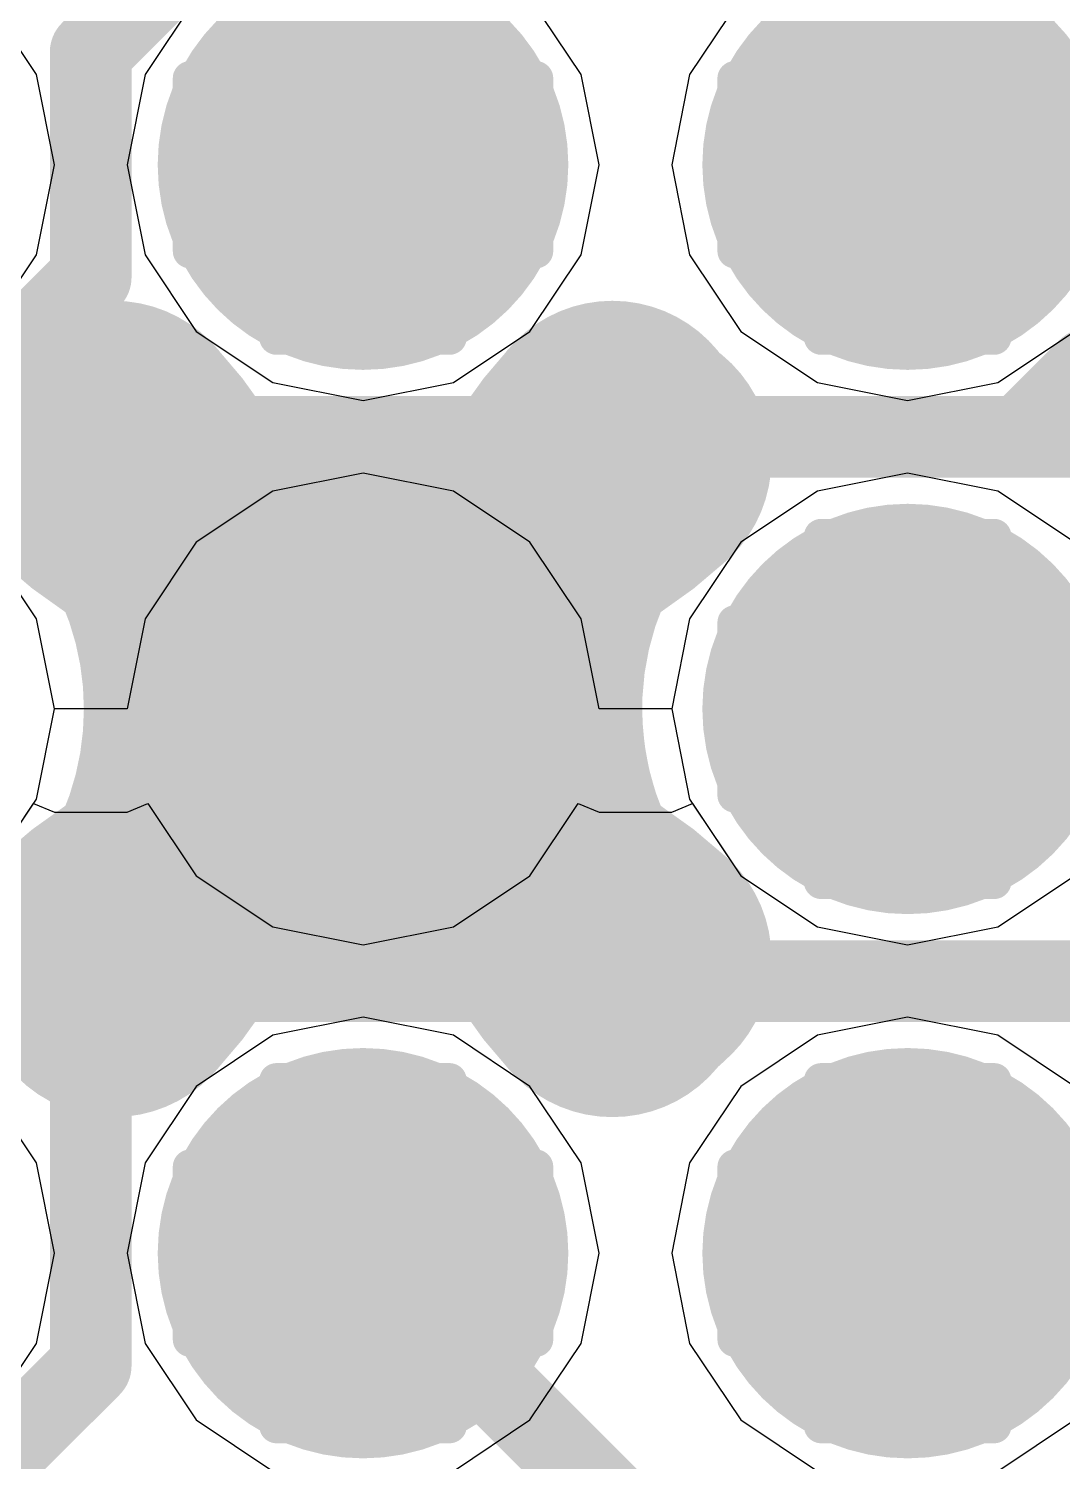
# Model space of a CAD drawing. Header units: millimetres. Extents: x 13 to 259, y -2 to 326.
# Drawn here: x 116.112 to 117.63, y 102.894 to 105 of the extents above; entities that cross this region are included whole.
import ezdxf

# ---------------------------------------------------------------- set-up
doc = ezdxf.new("R2010")
doc.units = ezdxf.units.MM
for name, color, linetype in [('BottomLayer', 5, 'Continuous'), ('ConnectLayer', 7, 'Continuous'), ('DrillDrawing', 1, 'Continuous'), ('MidLayer1', 16, 'Continuous'), ('MidLayer2', 76, 'Continuous'), ('MidLayer3', 90, 'Continuous'), ('MidLayer4', 156, 'Continuous'), ('MidLayer5', 130, 'Continuous'), ('MidLayer6', 216, 'Continuous'), ('MultiLayer', 9, 'Continuous'), ('TopLayer', 1, 'Continuous'), ('TopPaste', 8, 'Continuous'), ('TopSolder', 216, 'Continuous')]:
    doc.layers.add(name, color=color, linetype=linetype)

# ---------------------------------------------------------------- blocks, each defined once
blk = doc.blocks.new('BGA144C80P12X12_1000X1000X170_150')
at = {"layer": 'TopLayer', "const_width": 0.2}
for points in [[(-2.9, 3.6, 1), (-2.7, 3.6, 1)], [(-2.1, 3.6, 1), (-1.9, 3.6, 1)], [(-1.3, 3.6, 1), (-1.1, 3.6, 1)], [(-2.9, 2.8, 1), (-2.7, 2.8, 1)], [(-2.1, 2.8, 1), (-1.9, 2.8, 1)], [(-1.3, 2.8, 1), (-1.1, 2.8, 1)]]:
    blk.add_lwpolyline(points, format="xyb", close=True, dxfattribs=at)
at = {"layer": 'TopPaste', "const_width": 0.2}
for points in [[(-2.9, 3.6, 1), (-2.7, 3.6, 1)], [(-2.1, 3.6, 1), (-1.9, 3.6, 1)], [(-1.3, 3.6, 1), (-1.1, 3.6, 1)], [(-2.9, 2.8, 1), (-2.7, 2.8, 1)], [(-2.1, 2.8, 1), (-1.9, 2.8, 1)], [(-1.3, 2.8, 1), (-1.1, 2.8, 1)]]:
    blk.add_lwpolyline(points, format="xyb", close=True, dxfattribs=at)
at = {"layer": 'TopSolder', "const_width": 0.3016}
for points in [[(-2.9508, 3.6, 1), (-2.6492, 3.6, 1)], [(-2.1508, 3.6, 1), (-1.8492, 3.6, 1)], [(-1.3508, 3.6, 1), (-1.0492, 3.6, 1)], [(-2.9508, 2.8, 1), (-2.6492, 2.8, 1)], [(-2.1508, 2.8, 1), (-1.8492, 2.8, 1)], [(-1.3508, 2.8, 1), (-1.0492, 2.8, 1)]]:
    blk.add_lwpolyline(points, format="xyb", close=True, dxfattribs=at)

msp = doc.modelspace()

# ---------------------------------------------------------------- linework, layer by layer
at = {"layer": 'BottomLayer', "const_width": 0.25}
for points in [[(116.4778, 104.8, 1), (116.7278, 104.8, 1)], [(117.2778, 104.8, 1), (117.5278, 104.8, 1)], [(116.4778, 104, 1), (116.7278, 104, 1)], [(117.2778, 104, 1), (117.5278, 104, 1)], [(116.4778, 103.2, 1), (116.7278, 103.2, 1)], [(117.2778, 103.2, 1), (117.5278, 103.2, 1)]]:
    msp.add_lwpolyline(points, format="xyb", close=True, dxfattribs=at)
at = {"layer": 'ConnectLayer'}
for p, q in [((116.1231, 104.9327), (116.048, 105.0451)), ((116.3577, 105.0451), (116.2826, 104.9327)), ((116.3577, 105.0451), (116.2826, 104.9327)), ((116.9231, 104.9327), (116.848, 105.0451)), ((116.9231, 104.9327), (116.848, 105.0451)), ((117.1577, 105.0451), (117.0826, 104.9327)), ((117.1577, 105.0451), (117.0826, 104.9327)), ((116.1495, 104.8), (116.1231, 104.9327)), ((116.2826, 104.9327), (116.2562, 104.8)), ((116.2826, 104.9327), (116.2562, 104.8)), ((116.9495, 104.8), (116.9231, 104.9327)), ((116.9495, 104.8), (116.9231, 104.9327)), ((117.0826, 104.9327), (117.0562, 104.8)), ((117.0826, 104.9327), (117.0562, 104.8)), ((116.1231, 104.6673), (116.1495, 104.8)), ((116.2562, 104.8), (116.2826, 104.6673)), ((116.2562, 104.8), (116.2826, 104.6673)), ((116.9231, 104.6673), (116.9495, 104.8)), ((116.9231, 104.6673), (116.9495, 104.8)), ((117.0562, 104.8), (117.0826, 104.6673)), ((117.0562, 104.8), (117.0826, 104.6673)), ((116.048, 104.5549), (116.1231, 104.6673)), ((116.2826, 104.6673), (116.3577, 104.5549)), ((116.2826, 104.6673), (116.3577, 104.5549)), ((116.848, 104.5549), (116.9231, 104.6673)), ((116.848, 104.5549), (116.9231, 104.6673)), ((117.0826, 104.6673), (117.1577, 104.5549)), ((117.0826, 104.6673), (117.1577, 104.5549)), ((116.3577, 104.5549), (116.4702, 104.4797)), ((116.3577, 104.5549), (116.4702, 104.4797)), ((116.7355, 104.4797), (116.848, 104.5549)), ((116.7355, 104.4797), (116.848, 104.5549)), ((117.1577, 104.5549), (117.2702, 104.4797)), ((117.1577, 104.5549), (117.2702, 104.4797)), ((117.5355, 104.4797), (117.648, 104.5549)), ((117.5355, 104.4797), (117.648, 104.5549)), ((116.4702, 104.4797), (116.6028, 104.4534)), ((116.4702, 104.4797), (116.6028, 104.4534)), ((116.6028, 104.4534), (116.7355, 104.4797)), ((116.6028, 104.4534), (116.7355, 104.4797)), ((117.2702, 104.4797), (117.4028, 104.4534)), ((117.2702, 104.4797), (117.4028, 104.4534)), ((117.4028, 104.4534), (117.5355, 104.4797)), ((117.4028, 104.4534), (117.5355, 104.4797)), ((116.6028, 104.3467), (116.4702, 104.3203)), ((116.7355, 104.3203), (116.6028, 104.3467)), ((117.4028, 104.3467), (117.2702, 104.3203)), ((117.4028, 104.3467), (117.2702, 104.3203)), ((117.5355, 104.3203), (117.4028, 104.3467)), ((117.5355, 104.3203), (117.4028, 104.3467)), ((116.4702, 104.3203), (116.3577, 104.2451)), ((116.848, 104.2451), (116.7355, 104.3203)), ((117.2702, 104.3203), (117.1577, 104.2451)), ((117.2702, 104.3203), (117.1577, 104.2451)), ((117.648, 104.2451), (117.5355, 104.3203)), ((117.648, 104.2451), (117.5355, 104.3203)), ((116.1231, 104.1327), (116.048, 104.2451)), ((116.1231, 104.1327), (116.048, 104.2451)), ((116.3577, 104.2451), (116.2826, 104.1327)), ((116.9231, 104.1327), (116.848, 104.2451)), ((117.1577, 104.2451), (117.0826, 104.1327)), ((117.1577, 104.2451), (117.0826, 104.1327)), ((116.1495, 104), (116.1231, 104.1327)), ((116.1495, 104), (116.1231, 104.1327)), ((116.2826, 104.1327), (116.2562, 104)), ((116.9495, 104), (116.9231, 104.1327)), ((117.0826, 104.1327), (117.0562, 104)), ((117.0826, 104.1327), (117.0562, 104)), ((116.1231, 103.8674), (116.1495, 104)), ((116.2562, 104), (116.1495, 104)), ((117.0562, 104), (116.9495, 104)), ((117.0562, 104), (117.0826, 103.8674)), ((116.048, 103.7549), (116.1231, 103.8674)), ((116.048, 103.7549), (116.119, 103.8611)), ((116.119, 103.8611), (116.1495, 103.8485)), ((116.1495, 103.8485), (116.2562, 103.8485)), ((116.2562, 103.8485), (116.2867, 103.8611)), ((116.2867, 103.8611), (116.3577, 103.7549)), ((116.848, 103.7549), (116.919, 103.8611)), ((116.919, 103.8611), (116.9495, 103.8485)), ((116.9495, 103.8485), (117.0562, 103.8485)), ((117.0562, 103.8485), (117.0867, 103.8611)), ((117.0826, 103.8674), (117.1577, 103.7549)), ((117.0867, 103.8611), (117.1577, 103.7549)), ((116.3577, 103.7549), (116.4702, 103.6797)), ((116.7355, 103.6797), (116.848, 103.7549)), ((117.1577, 103.7549), (117.2702, 103.6797)), ((117.1577, 103.7549), (117.2702, 103.6797)), ((117.5355, 103.6797), (117.648, 103.7549)), ((117.5355, 103.6797), (117.648, 103.7549)), ((116.4702, 103.6797), (116.6028, 103.6534)), ((116.6028, 103.6534), (116.7355, 103.6797)), ((117.2702, 103.6797), (117.4028, 103.6534)), ((117.2702, 103.6797), (117.4028, 103.6534)), ((117.4028, 103.6534), (117.5355, 103.6797)), ((117.4028, 103.6534), (117.5355, 103.6797)), ((116.6028, 103.5467), (116.4702, 103.5203)), ((116.6028, 103.5467), (116.4702, 103.5203)), ((116.7355, 103.5203), (116.6028, 103.5467)), ((116.7355, 103.5203), (116.6028, 103.5467)), ((117.4028, 103.5467), (117.2702, 103.5203)), ((117.4028, 103.5467), (117.2702, 103.5203)), ((117.5355, 103.5203), (117.4028, 103.5467)), ((117.5355, 103.5203), (117.4028, 103.5467)), ((116.4702, 103.5203), (116.3577, 103.4451)), ((116.4702, 103.5203), (116.3577, 103.4451)), ((116.848, 103.4451), (116.7355, 103.5203)), ((116.848, 103.4451), (116.7355, 103.5203)), ((117.2702, 103.5203), (117.1577, 103.4451)), ((117.2702, 103.5203), (117.1577, 103.4451)), ((117.648, 103.4451), (117.5355, 103.5203)), ((117.648, 103.4451), (117.5355, 103.5203)), ((116.1231, 103.3327), (116.048, 103.4451)), ((116.1231, 103.3327), (116.048, 103.4451)), ((116.3577, 103.4451), (116.2826, 103.3327)), ((116.3577, 103.4451), (116.2826, 103.3327)), ((116.9231, 103.3327), (116.848, 103.4451)), ((116.9231, 103.3327), (116.848, 103.4451)), ((117.1577, 103.4451), (117.0826, 103.3327)), ((117.1577, 103.4451), (117.0826, 103.3327)), ((116.1495, 103.2), (116.1231, 103.3327)), ((116.1495, 103.2), (116.1231, 103.3327)), ((116.2826, 103.3327), (116.2562, 103.2)), ((116.2826, 103.3327), (116.2562, 103.2)), ((116.9495, 103.2), (116.9231, 103.3327)), ((116.9495, 103.2), (116.9231, 103.3327)), ((117.0826, 103.3327), (117.0562, 103.2)), ((117.0826, 103.3327), (117.0562, 103.2)), ((116.1231, 103.0674), (116.1495, 103.2)), ((116.1231, 103.0674), (116.1495, 103.2)), ((116.2562, 103.2), (116.2826, 103.0674)), ((116.2562, 103.2), (116.2826, 103.0674)), ((116.9231, 103.0674), (116.9495, 103.2)), ((116.9231, 103.0674), (116.9495, 103.2)), ((117.0562, 103.2), (117.0826, 103.0674)), ((117.0562, 103.2), (117.0826, 103.0674)), ((116.048, 102.9549), (116.1231, 103.0674)), ((116.048, 102.9549), (116.1231, 103.0674)), ((116.2826, 103.0674), (116.3577, 102.9549)), ((116.2826, 103.0674), (116.3577, 102.9549)), ((116.848, 102.9549), (116.9231, 103.0674)), ((116.848, 102.9549), (116.9231, 103.0674)), ((117.0826, 103.0674), (117.1577, 102.9549)), ((117.0826, 103.0674), (117.1577, 102.9549)), ((116.3577, 102.9549), (116.4702, 102.8797)), ((116.3577, 102.9549), (116.4702, 102.8797)), ((116.7355, 102.8797), (116.848, 102.9549)), ((116.7355, 102.8797), (116.848, 102.9549)), ((117.1577, 102.9549), (117.2702, 102.8797)), ((117.1577, 102.9549), (117.2702, 102.8797)), ((117.5355, 102.8797), (117.648, 102.9549)), ((117.5355, 102.8797), (117.648, 102.9549))]:
    msp.add_line(p, q, dxfattribs=at)
at = {"layer": 'ConnectLayer', "const_width": 0.4}
for points in [[(117.0028, 105.2337, -0.653666), (117.9928, 104.8)], [(117.0028, 105.2337, -0.653666), (117.9928, 104.8)], [(116.2365, 104.4, -0.062001), (116.3214, 104.2815)], [(116.2365, 104.4, -0.062001), (116.3214, 104.2815)], [(116.8843, 104.2815, -0.062), (116.9691, 104.4)], [(116.8843, 104.2815, -0.062), (116.9691, 104.4)], [(116.3214, 104.2815, -0.062001), (116.2028, 104.3663)], [(116.3214, 104.2815, -0.062001), (116.2028, 104.3663)], [(117.0028, 104.3663, -0.062), (116.8843, 104.2815)], [(117.0028, 104.3663, -0.062), (116.8843, 104.2815)], [(116.8843, 104.2815, -0.253909), (116.3214, 104.2815)], [(116.3214, 104.2815, -0.124971), (116.3928, 104)], [(116.8843, 104.2815, -0.253909), (116.3214, 104.2815)], [(116.3214, 104.2815, -0.124971), (116.3928, 104)], [(116.8843, 103.7185, -0.253913), (116.8843, 104.2815)], [(116.8843, 103.7185, -0.253913), (116.8843, 104.2815)], [(116.3928, 104, -0.124973), (116.3214, 103.7185)], [(116.3928, 104, -0.124973), (116.3214, 103.7185)], [(116.8843, 103.7185, -0.124975), (116.8128, 104)], [(116.4852, 103.8834, -0.074522), (116.5558, 103.7881)], [(116.4857, 103.8829, -0.074075), (116.5558, 103.7881)], [(116.3214, 103.7185, -0.253913), (116.8843, 103.7185)], [(116.3214, 103.7185, -0.253913), (116.8843, 103.7185)], [(116.5558, 103.7881, -0.145275), (116.8843, 103.7185)], [(116.2028, 103.6337, -0.062), (116.3214, 103.7185)], [(116.2028, 103.6337, -0.062), (116.3214, 103.7185)], [(116.3214, 103.7185, -0.062), (116.2365, 103.6)], [(116.3214, 103.7185, -0.062), (116.2365, 103.6)], [(116.8843, 103.7185, -0.061998), (117.0028, 103.6337)], [(116.9691, 103.6, -0.061998), (116.8843, 103.7185)], [(116.8843, 103.7185, -0.061998), (117.0028, 103.6337)], [(116.9691, 103.6, -0.061998), (116.8843, 103.7185)], [(116.8843, 103.7185, -0.061998), (117.0028, 103.6337)], [(116.9691, 103.6, -0.061998), (116.8843, 103.7185)]]:
    msp.add_lwpolyline(points, format="xyb", dxfattribs=at)
for points in [[(116.227, 104.3899), (116.3015, 104.3154)], [(116.227, 104.3899), (116.3015, 104.3154)], [(116.3499, 104.267), (116.8698, 103.7471)], [(116.3499, 104.267), (116.8698, 103.7471)], [(116.5107, 103.7828), (116.8201, 104.0922)], [(116.5107, 103.7828), (116.8201, 104.0922)], [(116.3928, 104), (116.8128, 104)], [(116.5412, 103.8133), (116.7279, 104)], [(116.6169, 104), (116.8698, 103.7471)], [(116.3924, 103.9762), (116.4852, 103.8834)], [(116.9183, 103.6986), (116.9927, 103.6242)], [(116.9183, 103.6986), (116.9927, 103.6242)], [(116.9183, 103.6986), (116.9927, 103.6242)]]:
    msp.add_lwpolyline(points, dxfattribs=at)
at = {"layer": 'ConnectLayer', "const_width": 0.2}
for points in [[(116.127, 104.3899, 1), (116.327, 104.3899, 1)], [(116.127, 104.3899, 1), (116.327, 104.3899, 1)], [(116.1365, 104.4, 1), (116.3365, 104.4, 1)], [(116.1365, 104.4, 1), (116.3365, 104.4, 1)], [(116.8691, 104.4, 1), (117.0691, 104.4, 1)], [(116.8691, 104.4, 1), (117.0691, 104.4, 1)], [(116.1028, 104.3663, 1), (116.3028, 104.3663, 1)], [(116.1028, 104.3663, 1), (116.3028, 104.3663, 1)], [(116.9028, 104.3663, 1), (117.1028, 104.3663, 1)], [(116.9028, 104.3663, 1), (117.1028, 104.3663, 1)], [(116.2015, 104.3154, 1), (116.4015, 104.3154, 1)], [(116.2015, 104.3154, 1), (116.4015, 104.3154, 1)], [(116.2214, 104.2815, 1), (116.4214, 104.2815, 1)], [(116.2214, 104.2815, 1), (116.4214, 104.2815, 1)], [(116.2214, 104.2815, 1), (116.4214, 104.2815, 1)], [(116.2214, 104.2815, 1), (116.4214, 104.2815, 1)], [(116.2214, 104.2815, 1), (116.4214, 104.2815, 1)], [(116.2214, 104.2815, 1), (116.4214, 104.2815, 1)], [(116.2214, 104.2815, 1), (116.4214, 104.2815, 1)], [(116.2214, 104.2815, 1), (116.4214, 104.2815, 1)], [(116.7843, 104.2815, 1), (116.9843, 104.2815, 1)], [(116.7843, 104.2815, 1), (116.9843, 104.2815, 1)], [(116.7843, 104.2815, 1), (116.9843, 104.2815, 1)], [(116.7843, 104.2815, 1), (116.9843, 104.2815, 1)], [(116.7843, 104.2815, 1), (116.9843, 104.2815, 1)], [(116.7843, 104.2815, 1), (116.9843, 104.2815, 1)], [(116.7843, 104.2815, 1), (116.9843, 104.2815, 1)], [(116.7843, 104.2815, 1), (116.9843, 104.2815, 1)], [(116.2499, 104.267, 1), (116.4499, 104.267, 1)], [(116.2499, 104.267, 1), (116.4499, 104.267, 1)], [(116.7201, 104.0922, 1), (116.9201, 104.0922, 1)], [(116.7201, 104.0922, 1), (116.9201, 104.0922, 1)], [(116.2928, 104, 1), (116.4928, 104, 1)], [(116.2928, 104, 1), (116.4928, 104, 1)], [(116.2928, 104, 1), (116.4928, 104, 1)], [(116.2928, 104, 1), (116.4928, 104, 1)], [(116.2928, 104, 1), (116.4928, 104, 1)], [(116.5169, 104, 1), (116.7169, 104, 1)], [(116.6279, 104, 1), (116.8279, 104, 1)], [(116.7128, 104, 1), (116.9128, 104, 1)], [(116.7128, 104, 1), (116.9128, 104, 1)], [(116.2924, 103.9762, 1), (116.4924, 103.9762, 1)], [(116.3852, 103.8834, 1), (116.5852, 103.8834, 1)], [(116.3852, 103.8834, 1), (116.5852, 103.8834, 1)], [(116.3857, 103.8829, 1), (116.5857, 103.8829, 1)], [(116.4412, 103.8133, 1), (116.6412, 103.8133, 1)], [(116.4107, 103.7828, 1), (116.6107, 103.7828, 1)], [(116.4107, 103.7828, 1), (116.6107, 103.7828, 1)], [(116.4558, 103.7881, 1), (116.6558, 103.7881, 1)], [(116.4558, 103.7881, 1), (116.6558, 103.7881, 1)], [(116.4558, 103.7881, 1), (116.6558, 103.7881, 1)], [(116.7698, 103.7471, 1), (116.9698, 103.7471, 1)], [(116.7698, 103.7471, 1), (116.9698, 103.7471, 1)], [(116.7698, 103.7471, 1), (116.9698, 103.7471, 1)], [(116.2214, 103.7185, 1), (116.4214, 103.7185, 1)], [(116.2214, 103.7185, 1), (116.4214, 103.7185, 1)], [(116.2214, 103.7185, 1), (116.4214, 103.7185, 1)], [(116.2214, 103.7185, 1), (116.4214, 103.7185, 1)], [(116.2214, 103.7185, 1), (116.4214, 103.7185, 1)], [(116.2214, 103.7185, 1), (116.4214, 103.7185, 1)], [(116.2214, 103.7185, 1), (116.4214, 103.7185, 1)], [(116.2214, 103.7185, 1), (116.4214, 103.7185, 1)], [(116.7843, 103.7185, 1), (116.9843, 103.7185, 1)], [(116.7843, 103.7185, 1), (116.9843, 103.7185, 1)], [(116.7843, 103.7185, 1), (116.9843, 103.7185, 1)], [(116.7843, 103.7185, 1), (116.9843, 103.7185, 1)], [(116.7843, 103.7185, 1), (116.9843, 103.7185, 1)], [(116.7843, 103.7185, 1), (116.9843, 103.7185, 1)], [(116.7843, 103.7185, 1), (116.9843, 103.7185, 1)], [(116.7843, 103.7185, 1), (116.9843, 103.7185, 1)], [(116.7843, 103.7185, 1), (116.9843, 103.7185, 1)], [(116.7843, 103.7185, 1), (116.9843, 103.7185, 1)], [(116.7843, 103.7185, 1), (116.9843, 103.7185, 1)], [(116.7843, 103.7185, 1), (116.9843, 103.7185, 1)], [(116.8183, 103.6986, 1), (117.0183, 103.6986, 1)], [(116.8183, 103.6986, 1), (117.0183, 103.6986, 1)], [(116.8183, 103.6986, 1), (117.0183, 103.6986, 1)], [(116.1028, 103.6337, 1), (116.3028, 103.6337, 1)], [(116.1028, 103.6337, 1), (116.3028, 103.6337, 1)], [(116.9028, 103.6337, 1), (117.1028, 103.6337, 1)], [(116.9028, 103.6337, 1), (117.1028, 103.6337, 1)], [(116.9028, 103.6337, 1), (117.1028, 103.6337, 1)], [(116.8927, 103.6242, 1), (117.0927, 103.6242, 1)], [(116.8927, 103.6242, 1), (117.0927, 103.6242, 1)], [(116.8927, 103.6242, 1), (117.0927, 103.6242, 1)], [(116.1365, 103.6, 1), (116.3365, 103.6, 1)], [(116.1365, 103.6, 1), (116.3365, 103.6, 1)], [(116.8691, 103.6, 1), (117.0691, 103.6, 1)], [(116.8691, 103.6, 1), (117.0691, 103.6, 1)], [(116.8691, 103.6, 1), (117.0691, 103.6, 1)]]:
    msp.add_lwpolyline(points, format="xyb", close=True, dxfattribs=at)
at = {"layer": 'DrillDrawing', "const_width": 0.0508}
for points in [[(116.4758, 104.927), (116.4758, 105.054)], [(116.7298, 104.927), (116.7298, 105.054)], [(117.2758, 104.927), (117.2758, 105.054)], [(117.5298, 104.927), (117.5298, 105.054)], [(116.3488, 104.673), (116.3488, 104.927)], [(116.3488, 104.927), (116.4758, 104.927)], [(116.7298, 104.927), (116.8568, 104.927)], [(116.8568, 104.673), (116.8568, 104.927)], [(117.1488, 104.673), (117.1488, 104.927)], [(117.1488, 104.927), (117.2758, 104.927)], [(117.5298, 104.927), (117.6568, 104.927)], [(116.3488, 104.673), (116.4758, 104.673)], [(116.4758, 104.546), (116.4758, 104.673)], [(116.7298, 104.673), (116.8568, 104.673)], [(116.7298, 104.546), (116.7298, 104.673)], [(117.1488, 104.673), (117.2758, 104.673)], [(117.2758, 104.546), (117.2758, 104.673)], [(117.5298, 104.673), (117.6568, 104.673)], [(117.5298, 104.546), (117.5298, 104.673)], [(116.4758, 104.546), (116.7298, 104.546)], [(117.2758, 104.546), (117.5298, 104.546)], [(116.4758, 104.127), (116.4758, 104.254)], [(116.4758, 104.254), (116.7298, 104.254)], [(116.7298, 104.127), (116.7298, 104.254)], [(117.2758, 104.127), (117.2758, 104.254)], [(117.2758, 104.254), (117.5298, 104.254)], [(117.5298, 104.127), (117.5298, 104.254)], [(116.3488, 103.873), (116.3488, 104.127)], [(116.3488, 104.127), (116.4758, 104.127)], [(116.7298, 104.127), (116.8568, 104.127)], [(116.8568, 103.873), (116.8568, 104.127)], [(117.1488, 103.873), (117.1488, 104.127)], [(117.1488, 104.127), (117.2758, 104.127)], [(117.5298, 104.127), (117.6568, 104.127)], [(116.3488, 103.873), (116.4758, 103.873)], [(116.4758, 103.746), (116.4758, 103.873)], [(116.7298, 103.873), (116.8568, 103.873)], [(116.7298, 103.746), (116.7298, 103.873)], [(117.1488, 103.873), (117.2758, 103.873)], [(117.2758, 103.746), (117.2758, 103.873)], [(117.5298, 103.873), (117.6568, 103.873)], [(117.5298, 103.746), (117.5298, 103.873)], [(116.4758, 103.746), (116.7298, 103.746)], [(117.2758, 103.746), (117.5298, 103.746)], [(116.4758, 103.327), (116.4758, 103.454)], [(116.4758, 103.454), (116.7298, 103.454)], [(116.7298, 103.327), (116.7298, 103.454)], [(117.2758, 103.327), (117.2758, 103.454)], [(117.2758, 103.454), (117.5298, 103.454)], [(117.5298, 103.327), (117.5298, 103.454)], [(116.3488, 103.073), (116.3488, 103.327)], [(116.3488, 103.327), (116.4758, 103.327)], [(116.7298, 103.327), (116.8568, 103.327)], [(116.8568, 103.073), (116.8568, 103.327)], [(117.1488, 103.073), (117.1488, 103.327)], [(117.1488, 103.327), (117.2758, 103.327)], [(117.5298, 103.327), (117.6568, 103.327)], [(116.3488, 103.073), (116.4758, 103.073)], [(116.4758, 102.946), (116.4758, 103.073)], [(116.7298, 103.073), (116.8568, 103.073)], [(116.7298, 102.946), (116.7298, 103.073)], [(117.1488, 103.073), (117.2758, 103.073)], [(117.2758, 102.946), (117.2758, 103.073)], [(117.5298, 103.073), (117.6568, 103.073)], [(117.5298, 102.946), (117.5298, 103.073)], [(116.4758, 102.946), (116.7298, 102.946)], [(117.2758, 102.946), (117.5298, 102.946)]]:
    msp.add_lwpolyline(points, dxfattribs=at)
at = {"layer": 'DrillDrawing', "const_width": 0.0254}
for points in [[(116.3361, 104.927, 1), (116.3615, 104.927, 1)], [(116.3361, 104.927, 1), (116.3615, 104.927, 1)], [(116.4631, 104.927, 1), (116.4885, 104.927, 1)], [(116.4631, 104.927, 1), (116.4885, 104.927, 1)], [(116.7171, 104.927, 1), (116.7425, 104.927, 1)], [(116.7171, 104.927, 1), (116.7425, 104.927, 1)], [(116.8441, 104.927, 1), (116.8695, 104.927, 1)], [(116.8441, 104.927, 1), (116.8695, 104.927, 1)], [(117.1361, 104.927, 1), (117.1615, 104.927, 1)], [(117.1361, 104.927, 1), (117.1615, 104.927, 1)], [(117.2631, 104.927, 1), (117.2885, 104.927, 1)], [(117.2631, 104.927, 1), (117.2885, 104.927, 1)], [(117.5171, 104.927, 1), (117.5425, 104.927, 1)], [(117.5171, 104.927, 1), (117.5425, 104.927, 1)], [(116.3361, 104.673, 1), (116.3615, 104.673, 1)], [(116.3361, 104.673, 1), (116.3615, 104.673, 1)], [(116.4631, 104.673, 1), (116.4885, 104.673, 1)], [(116.4631, 104.673, 1), (116.4885, 104.673, 1)], [(116.7171, 104.673, 1), (116.7425, 104.673, 1)], [(116.7171, 104.673, 1), (116.7425, 104.673, 1)], [(116.8441, 104.673, 1), (116.8695, 104.673, 1)], [(116.8441, 104.673, 1), (116.8695, 104.673, 1)], [(117.1361, 104.673, 1), (117.1615, 104.673, 1)], [(117.1361, 104.673, 1), (117.1615, 104.673, 1)], [(117.2631, 104.673, 1), (117.2885, 104.673, 1)], [(117.2631, 104.673, 1), (117.2885, 104.673, 1)], [(117.5171, 104.673, 1), (117.5425, 104.673, 1)], [(117.5171, 104.673, 1), (117.5425, 104.673, 1)], [(116.4631, 104.546, 1), (116.4885, 104.546, 1)], [(116.4631, 104.546, 1), (116.4885, 104.546, 1)], [(116.7171, 104.546, 1), (116.7425, 104.546, 1)], [(116.7171, 104.546, 1), (116.7425, 104.546, 1)], [(117.2631, 104.546, 1), (117.2885, 104.546, 1)], [(117.2631, 104.546, 1), (117.2885, 104.546, 1)], [(117.5171, 104.546, 1), (117.5425, 104.546, 1)], [(117.5171, 104.546, 1), (117.5425, 104.546, 1)], [(116.4631, 104.254, 1), (116.4885, 104.254, 1)], [(116.4631, 104.254, 1), (116.4885, 104.254, 1)], [(116.7171, 104.254, 1), (116.7425, 104.254, 1)], [(116.7171, 104.254, 1), (116.7425, 104.254, 1)], [(117.2631, 104.254, 1), (117.2885, 104.254, 1)], [(117.2631, 104.254, 1), (117.2885, 104.254, 1)], [(117.5171, 104.254, 1), (117.5425, 104.254, 1)], [(117.5171, 104.254, 1), (117.5425, 104.254, 1)], [(116.3361, 104.127, 1), (116.3615, 104.127, 1)], [(116.3361, 104.127, 1), (116.3615, 104.127, 1)], [(116.4631, 104.127, 1), (116.4885, 104.127, 1)], [(116.4631, 104.127, 1), (116.4885, 104.127, 1)], [(116.7171, 104.127, 1), (116.7425, 104.127, 1)], [(116.7171, 104.127, 1), (116.7425, 104.127, 1)], [(116.8441, 104.127, 1), (116.8695, 104.127, 1)], [(116.8441, 104.127, 1), (116.8695, 104.127, 1)], [(117.1361, 104.127, 1), (117.1615, 104.127, 1)], [(117.1361, 104.127, 1), (117.1615, 104.127, 1)], [(117.2631, 104.127, 1), (117.2885, 104.127, 1)], [(117.2631, 104.127, 1), (117.2885, 104.127, 1)], [(117.5171, 104.127, 1), (117.5425, 104.127, 1)], [(117.5171, 104.127, 1), (117.5425, 104.127, 1)], [(116.3361, 103.873, 1), (116.3615, 103.873, 1)], [(116.3361, 103.873, 1), (116.3615, 103.873, 1)], [(116.4631, 103.873, 1), (116.4885, 103.873, 1)], [(116.4631, 103.873, 1), (116.4885, 103.873, 1)], [(116.7171, 103.873, 1), (116.7425, 103.873, 1)], [(116.7171, 103.873, 1), (116.7425, 103.873, 1)], [(116.8441, 103.873, 1), (116.8695, 103.873, 1)], [(116.8441, 103.873, 1), (116.8695, 103.873, 1)], [(117.1361, 103.873, 1), (117.1615, 103.873, 1)], [(117.1361, 103.873, 1), (117.1615, 103.873, 1)], [(117.2631, 103.873, 1), (117.2885, 103.873, 1)], [(117.2631, 103.873, 1), (117.2885, 103.873, 1)], [(117.5171, 103.873, 1), (117.5425, 103.873, 1)], [(117.5171, 103.873, 1), (117.5425, 103.873, 1)], [(116.4631, 103.746, 1), (116.4885, 103.746, 1)], [(116.4631, 103.746, 1), (116.4885, 103.746, 1)], [(116.7171, 103.746, 1), (116.7425, 103.746, 1)], [(116.7171, 103.746, 1), (116.7425, 103.746, 1)], [(117.2631, 103.746, 1), (117.2885, 103.746, 1)], [(117.2631, 103.746, 1), (117.2885, 103.746, 1)], [(117.5171, 103.746, 1), (117.5425, 103.746, 1)], [(117.5171, 103.746, 1), (117.5425, 103.746, 1)], [(116.4631, 103.454, 1), (116.4885, 103.454, 1)], [(116.4631, 103.454, 1), (116.4885, 103.454, 1)], [(116.7171, 103.454, 1), (116.7425, 103.454, 1)], [(116.7171, 103.454, 1), (116.7425, 103.454, 1)], [(117.2631, 103.454, 1), (117.2885, 103.454, 1)], [(117.2631, 103.454, 1), (117.2885, 103.454, 1)], [(117.5171, 103.454, 1), (117.5425, 103.454, 1)], [(117.5171, 103.454, 1), (117.5425, 103.454, 1)], [(116.3361, 103.327, 1), (116.3615, 103.327, 1)], [(116.3361, 103.327, 1), (116.3615, 103.327, 1)], [(116.4631, 103.327, 1), (116.4885, 103.327, 1)], [(116.4631, 103.327, 1), (116.4885, 103.327, 1)], [(116.7171, 103.327, 1), (116.7425, 103.327, 1)], [(116.7171, 103.327, 1), (116.7425, 103.327, 1)], [(116.8441, 103.327, 1), (116.8695, 103.327, 1)], [(116.8441, 103.327, 1), (116.8695, 103.327, 1)], [(117.1361, 103.327, 1), (117.1615, 103.327, 1)], [(117.1361, 103.327, 1), (117.1615, 103.327, 1)], [(117.2631, 103.327, 1), (117.2885, 103.327, 1)], [(117.2631, 103.327, 1), (117.2885, 103.327, 1)], [(117.5171, 103.327, 1), (117.5425, 103.327, 1)], [(117.5171, 103.327, 1), (117.5425, 103.327, 1)], [(116.3361, 103.073, 1), (116.3615, 103.073, 1)], [(116.3361, 103.073, 1), (116.3615, 103.073, 1)], [(116.4631, 103.073, 1), (116.4885, 103.073, 1)], [(116.4631, 103.073, 1), (116.4885, 103.073, 1)], [(116.7171, 103.073, 1), (116.7425, 103.073, 1)], [(116.7171, 103.073, 1), (116.7425, 103.073, 1)], [(116.8441, 103.073, 1), (116.8695, 103.073, 1)], [(116.8441, 103.073, 1), (116.8695, 103.073, 1)], [(117.1361, 103.073, 1), (117.1615, 103.073, 1)], [(117.1361, 103.073, 1), (117.1615, 103.073, 1)], [(117.2631, 103.073, 1), (117.2885, 103.073, 1)], [(117.2631, 103.073, 1), (117.2885, 103.073, 1)], [(117.5171, 103.073, 1), (117.5425, 103.073, 1)], [(117.5171, 103.073, 1), (117.5425, 103.073, 1)], [(116.4631, 102.946, 1), (116.4885, 102.946, 1)], [(116.4631, 102.946, 1), (116.4885, 102.946, 1)], [(116.7171, 102.946, 1), (116.7425, 102.946, 1)], [(116.7171, 102.946, 1), (116.7425, 102.946, 1)], [(117.2631, 102.946, 1), (117.2885, 102.946, 1)], [(117.2631, 102.946, 1), (117.2885, 102.946, 1)], [(117.5171, 102.946, 1), (117.5425, 102.946, 1)], [(117.5171, 102.946, 1), (117.5425, 102.946, 1)]]:
    msp.add_lwpolyline(points, format="xyb", close=True, dxfattribs=at)
at = {"layer": 'MidLayer1', "const_width": 0.2}
for points in [[(116.5028, 104.8, 1), (116.7028, 104.8, 1)], [(117.3028, 104.8, 1), (117.5028, 104.8, 1)], [(116.5028, 104, 1), (116.7028, 104, 1)], [(117.3028, 104, 1), (117.5028, 104, 1)], [(116.5028, 103.2, 1), (116.7028, 103.2, 1)], [(117.3028, 103.2, 1), (117.5028, 103.2, 1)]]:
    msp.add_lwpolyline(points, format="xyb", close=True, dxfattribs=at)
at = {"layer": 'MidLayer2', "const_width": 0.12}
for points in [[(116.2028, 104.9657), (116.4372, 105.2)], [(116.2028, 104.6343), (116.2028, 104.9657)], [(115.9685, 104.4), (116.2028, 104.6343)], [(115.6372, 103.6), (119.45, 103.6)]]:
    msp.add_lwpolyline(points, dxfattribs=at)
at = {"layer": 'MidLayer2'}
for points, const_width in [([(116.1728, 104.9657, 1), (116.2328, 104.9657, 1)], 0.06), ([(116.1728, 104.9657, 1), (116.2328, 104.9657, 1)], 0.06), ([(116.5028, 104.8, 1), (116.7028, 104.8, 1)], 0.2), ([(117.3028, 104.8, 1), (117.5028, 104.8, 1)], 0.2), ([(116.1728, 104.6343, 1), (116.2328, 104.6343, 1)], 0.06), ([(116.1728, 104.6343, 1), (116.2328, 104.6343, 1)], 0.06), ([(116.5028, 104, 1), (116.7028, 104, 1)], 0.2), ([(117.3028, 104, 1), (117.5028, 104, 1)], 0.2), ([(116.5028, 103.2, 1), (116.7028, 103.2, 1)], 0.2), ([(117.3028, 103.2, 1), (117.5028, 103.2, 1)], 0.2)]:
    msp.add_lwpolyline(points, format="xyb", close=True, dxfattribs=dict(at, const_width=const_width))
at = {"layer": 'MidLayer3'}
for points, const_width in [([(116.5028, 104.8, 1), (116.7028, 104.8, 1)], 0.2), ([(117.3028, 104.8, 1), (117.5028, 104.8, 1)], 0.2), ([(117.3528, 104.8, 1), (117.4528, 104.8, 1)], 0.1), ([(117.6385, 104.5, 1), (117.6985, 104.5, 1)], 0.06), ([(117.6385, 104.5, 1), (117.6985, 104.5, 1)], 0.06), ([(117.5385, 104.4, 1), (117.5985, 104.4, 1)], 0.06), ([(117.5385, 104.4, 1), (117.5985, 104.4, 1)], 0.06), ([(116.5028, 104, 1), (116.7028, 104, 1)], 0.2), ([(117.3028, 104, 1), (117.5028, 104, 1)], 0.2), ([(116.1728, 103.6, 1), (116.2328, 103.6, 1)], 0.06), ([(116.1728, 103.6, 1), (116.2328, 103.6, 1)], 0.06), ([(116.5028, 103.2, 1), (116.7028, 103.2, 1)], 0.2), ([(117.3028, 103.2, 1), (117.5028, 103.2, 1)], 0.2), ([(116.5728, 103.2, 1), (116.6328, 103.2, 1)], 0.06), ([(116.1728, 103.0343, 1), (116.2328, 103.0343, 1)], 0.06), ([(116.1728, 103.0343, 1), (116.2328, 103.0343, 1)], 0.06)]:
    msp.add_lwpolyline(points, format="xyb", close=True, dxfattribs=dict(at, const_width=const_width))
for points, const_width in [([(117.4028, 104.8), (120.8, 104.8)], 0.2), ([(117.5685, 104.4), (117.6685, 104.5)], 0.12), ([(117.6685, 104.5), (119.622, 104.5)], 0.12), ([(115.6372, 104.4), (117.5685, 104.4)], 0.12), ([(115.8028, 104), (116.2028, 103.6)], 0.12), ([(116.2028, 103.0343), (116.2028, 103.6)], 0.12), ([(116.6028, 103.2), (117.0028, 102.8)], 0.12), ([(115.9685, 102.8), (116.2028, 103.0343)], 0.12)]:
    msp.add_lwpolyline(points, dxfattribs=dict(at, const_width=const_width))
at = {"layer": 'MidLayer4', "const_width": 0.2}
for points in [[(116.5028, 104.8, 1), (116.7028, 104.8, 1)], [(117.3028, 104.8, 1), (117.5028, 104.8, 1)], [(116.5028, 104, 1), (116.7028, 104, 1)], [(117.3028, 104, 1), (117.5028, 104, 1)], [(116.5028, 103.2, 1), (116.7028, 103.2, 1)], [(117.3028, 103.2, 1), (117.5028, 103.2, 1)]]:
    msp.add_lwpolyline(points, format="xyb", close=True, dxfattribs=at)
at = {"layer": 'MidLayer4', "const_width": 0.12}
for points in [[(113.2372, 104.4), (117.7001, 104.4)], [(114.0372, 103.6), (118.4878, 103.6)]]:
    msp.add_lwpolyline(points, dxfattribs=at)
at = {"layer": 'MidLayer5', "const_width": 0.2}
for points in [[(116.5028, 104.8, 1), (116.7028, 104.8, 1)], [(117.3028, 104.8, 1), (117.5028, 104.8, 1)], [(116.5028, 104, 1), (116.7028, 104, 1)], [(117.3028, 104, 1), (117.5028, 104, 1)], [(116.5028, 103.2, 1), (116.7028, 103.2, 1)], [(117.3028, 103.2, 1), (117.5028, 103.2, 1)]]:
    msp.add_lwpolyline(points, format="xyb", close=True, dxfattribs=at)
at = {"layer": 'MidLayer6', "const_width": 0.2}
for points in [[(116.5028, 104.8, 1), (116.7028, 104.8, 1)], [(117.3028, 104.8, 1), (117.5028, 104.8, 1)], [(116.5028, 104, 1), (116.7028, 104, 1)], [(117.3028, 104, 1), (117.5028, 104, 1)], [(116.5028, 103.2, 1), (116.7028, 103.2, 1)], [(117.3028, 103.2, 1), (117.5028, 103.2, 1)]]:
    msp.add_lwpolyline(points, format="xyb", close=True, dxfattribs=at)
at = {"layer": 'MultiLayer', "const_width": 0.25}
for points in [[(116.4778, 104.8, 1), (116.7278, 104.8, 1)], [(117.2778, 104.8, 1), (117.5278, 104.8, 1)], [(116.4778, 104, 1), (116.7278, 104, 1)], [(117.2778, 104, 1), (117.5278, 104, 1)], [(116.4778, 103.2, 1), (116.7278, 103.2, 1)], [(117.2778, 103.2, 1), (117.5278, 103.2, 1)]]:
    msp.add_lwpolyline(points, format="xyb", close=True, dxfattribs=at)
at = {"layer": 'TopLayer', "const_width": 0.25}
for points in [[(116.4778, 104.8, 1), (116.7278, 104.8, 1)], [(117.2778, 104.8, 1), (117.5278, 104.8, 1)], [(116.4778, 104, 1), (116.7278, 104, 1)], [(117.2778, 104, 1), (117.5278, 104, 1)], [(116.4778, 103.2, 1), (116.7278, 103.2, 1)], [(117.2778, 103.2, 1), (117.5278, 103.2, 1)]]:
    msp.add_lwpolyline(points, format="xyb", close=True, dxfattribs=at)

# ---------------------------------------------------------------- block references
at = {"rotation": 270}
msp.add_blockref('BGA144C80P12X12_1000X1000X170_150', (113.8028, 102), dxfattribs=at)

doc.saveas('drawing.dxf')
